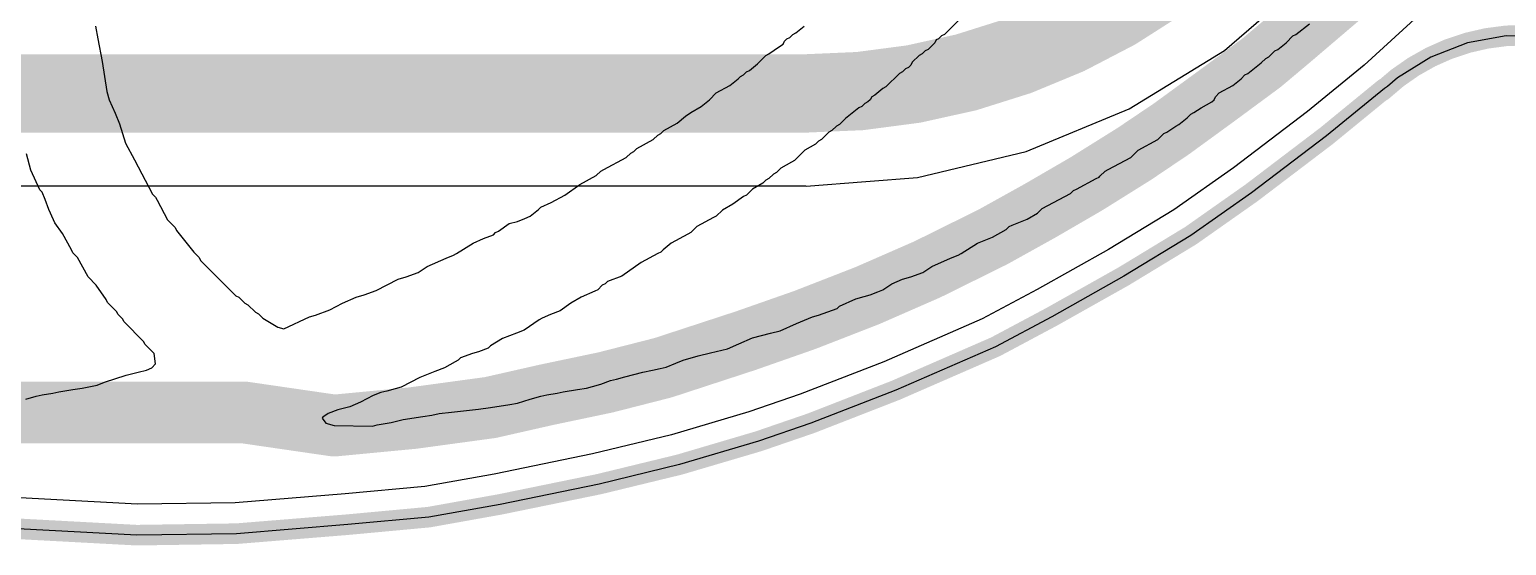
# Model space of a CAD drawing. Header units: inches. Extents: x -21.6 to 21.4, y -24.6 to 14.5.
# Drawn here: x -7.29 to -0.12, y -24.65 to -22.14 of the extents above; entities that cross this region are included whole.
import ezdxf

# ---------------------------------------------------------------- set-up
doc = ezdxf.new("R2010")
doc.units = ezdxf.units.IN
for name, color, linetype in [('Bottom Layer', 5, 'Continuous'), ('Mechanical 4', 56, 'Continuous'), ('Top Layer', 1, 'Continuous'), ('Top Overlay', 2, 'Continuous')]:
    doc.layers.add(name, color=color, linetype=linetype)

msp = doc.modelspace()

# ---------------------------------------------------------------- linework, layer by layer
at = {"layer": 'Bottom Layer'}
for p, q in [((-0.1192, -22.1703), (-0.3074, -22.2042)), ((0.072, -22.1729), (-0.1192, -22.1703)), ((-0.3074, -22.2042), (-0.4858, -22.2733)), ((-0.4858, -22.2733), (-0.6477, -22.3751)), ((-0.6477, -22.3751), (-0.696, -22.4162)), ((-0.7105, -22.426), (-0.9913, -22.6558)), ((-0.7099, -22.4256), (-0.7105, -22.426)), ((-0.7105, -22.426), (-0.7105, -22.426)), ((-0.696, -22.4162), (-0.7099, -22.4256)), ((-0.9913, -22.6558), (-1.356, -22.9329)), ((-1.356, -22.9329), (-1.6514, -23.1408)), ((-1.6514, -23.1408), (-1.976, -23.3378)), ((-1.976, -23.3378), (-2.3262, -23.5347)), ((-2.3262, -23.5347), (-2.5997, -23.6806)), ((-2.5997, -23.6806), (-3.0848, -23.8921)), ((-3.0848, -23.8921), (-3.4969, -24.0526)), ((-3.4969, -24.0526), (-3.7522, -24.1402)), ((-3.7522, -24.1402), (-4.1352, -24.2532)), ((-4.1352, -24.2532), (-4.5254, -24.348)), ((-4.5254, -24.348), (-5.0068, -24.4465)), ((-5.0068, -24.4465), (-5.3533, -24.5085)), ((-5.3533, -24.5085), (-5.7472, -24.545)), ((-6.7721, -24.5961), (-7.3502, -24.5651)), ((-6.287, -24.5888), (-6.7721, -24.5961)), ((-5.7472, -24.545), (-6.287, -24.5888))]:
    msp.add_line(p, q, dxfattribs=at)
at = {"layer": 'Mechanical 4'}
for points in [[(-0.7206, -22.4371, 0.1, 0.1, -0.402995), (0.666, -22.4557, 0.1, 0.1, 0)], [(-0.9913, -22.6558, 0.1, 0.1, 0), (-0.7105, -22.426, 0.1, 0.1, 0)], [(-1.356, -22.9329, 0.1, 0.1, 0), (-0.9913, -22.6558, 0.1, 0.1, 0)], [(-1.6514, -23.1408, 0.1, 0.1, 0), (-1.356, -22.9329, 0.1, 0.1, 0)], [(-1.976, -23.3378, 0.1, 0.1, 0), (-1.6514, -23.1408, 0.1, 0.1, 0)], [(-2.3262, -23.5347, 0.1, 0.1, 0), (-1.976, -23.3378, 0.1, 0.1, 0)], [(-2.5997, -23.6806, 0.1, 0.1, 0), (-2.3262, -23.5347, 0.1, 0.1, 0)], [(-3.0848, -23.8921, 0.1, 0.1, 0), (-2.5997, -23.6806, 0.1, 0.1, 0)], [(-3.4969, -24.0526, 0.1, 0.1, 0), (-3.0848, -23.8921, 0.1, 0.1, 0)], [(-3.7522, -24.1402, 0.1, 0.1, 0), (-3.4969, -24.0526, 0.1, 0.1, 0)], [(-4.1352, -24.2532, 0.1, 0.1, 0), (-3.7522, -24.1402, 0.1, 0.1, 0)], [(-4.5254, -24.348, 0.1, 0.1, 0), (-4.1352, -24.2532, 0.1, 0.1, 0)], [(-5.0068, -24.4465, 0.1, 0.1, 0), (-4.5254, -24.348, 0.1, 0.1, 0)], [(-5.3533, -24.5085, 0.1, 0.1, 0), (-5.0068, -24.4465, 0.1, 0.1, 0)], [(-5.7472, -24.545, 0.1, 0.1, 0), (-5.3533, -24.5085, 0.1, 0.1, 0)], [(-7.3502, -24.5651, 0.1, 0.1, 0), (-6.7721, -24.5961, 0.1, 0.1, 0)], [(-6.7721, -24.5961, 0.1, 0.1, 0), (-6.287, -24.5888, 0.1, 0.1, 0)], [(-6.287, -24.5888, 0.1, 0.1, 0), (-5.7472, -24.545, 0.1, 0.1, 0)]]:
    msp.add_lwpolyline(points, format="xyseb", dxfattribs=at)
for points in [[(-0.7456, -22.4371, 0.05, 0.05, 1), (-0.6956, -22.4371, 0.05, 0.05, 1)], [(-0.7355, -22.426, 0.05, 0.05, 1), (-0.6855, -22.426, 0.05, 0.05, 1)], [(-1.0163, -22.6558, 0.05, 0.05, 1), (-0.9663, -22.6558, 0.05, 0.05, 1)], [(-1.0163, -22.6558, 0.05, 0.05, 1), (-0.9663, -22.6558, 0.05, 0.05, 1)], [(-1.381, -22.9329, 0.05, 0.05, 1), (-1.331, -22.9329, 0.05, 0.05, 1)], [(-1.381, -22.9329, 0.05, 0.05, 1), (-1.331, -22.9329, 0.05, 0.05, 1)], [(-1.6764, -23.1408, 0.05, 0.05, 1), (-1.6264, -23.1408, 0.05, 0.05, 1)], [(-1.6764, -23.1408, 0.05, 0.05, 1), (-1.6264, -23.1408, 0.05, 0.05, 1)], [(-2.001, -23.3378, 0.05, 0.05, 1), (-1.951, -23.3378, 0.05, 0.05, 1)], [(-2.001, -23.3378, 0.05, 0.05, 1), (-1.951, -23.3378, 0.05, 0.05, 1)], [(-2.3512, -23.5347, 0.05, 0.05, 1), (-2.3012, -23.5347, 0.05, 0.05, 1)], [(-2.3512, -23.5347, 0.05, 0.05, 1), (-2.3012, -23.5347, 0.05, 0.05, 1)], [(-2.6247, -23.6806, 0.05, 0.05, 1), (-2.5747, -23.6806, 0.05, 0.05, 1)], [(-2.6247, -23.6806, 0.05, 0.05, 1), (-2.5747, -23.6806, 0.05, 0.05, 1)], [(-3.1098, -23.8921, 0.05, 0.05, 1), (-3.0598, -23.8921, 0.05, 0.05, 1)], [(-3.1098, -23.8921, 0.05, 0.05, 1), (-3.0598, -23.8921, 0.05, 0.05, 1)], [(-3.5219, -24.0526, 0.05, 0.05, 1), (-3.4719, -24.0526, 0.05, 0.05, 1)], [(-3.5219, -24.0526, 0.05, 0.05, 1), (-3.4719, -24.0526, 0.05, 0.05, 1)], [(-3.7772, -24.1402, 0.05, 0.05, 1), (-3.7272, -24.1402, 0.05, 0.05, 1)], [(-3.7772, -24.1402, 0.05, 0.05, 1), (-3.7272, -24.1402, 0.05, 0.05, 1)], [(-4.1602, -24.2532, 0.05, 0.05, 1), (-4.1102, -24.2532, 0.05, 0.05, 1)], [(-4.1602, -24.2532, 0.05, 0.05, 1), (-4.1102, -24.2532, 0.05, 0.05, 1)], [(-4.5504, -24.348, 0.05, 0.05, 1), (-4.5004, -24.348, 0.05, 0.05, 1)], [(-4.5504, -24.348, 0.05, 0.05, 1), (-4.5004, -24.348, 0.05, 0.05, 1)], [(-5.0318, -24.4465, 0.05, 0.05, 1), (-4.9818, -24.4465, 0.05, 0.05, 1)], [(-5.0318, -24.4465, 0.05, 0.05, 1), (-4.9818, -24.4465, 0.05, 0.05, 1)], [(-5.3783, -24.5085, 0.05, 0.05, 1), (-5.3283, -24.5085, 0.05, 0.05, 1)], [(-5.3783, -24.5085, 0.05, 0.05, 1), (-5.3283, -24.5085, 0.05, 0.05, 1)], [(-6.312, -24.5888, 0.05, 0.05, 1), (-6.262, -24.5888, 0.05, 0.05, 1)], [(-6.312, -24.5888, 0.05, 0.05, 1), (-6.262, -24.5888, 0.05, 0.05, 1)], [(-5.7722, -24.545, 0.05, 0.05, 1), (-5.7222, -24.545, 0.05, 0.05, 1)], [(-5.7722, -24.545, 0.05, 0.05, 1), (-5.7222, -24.545, 0.05, 0.05, 1)], [(-6.7971, -24.5961, 0.05, 0.05, 1), (-6.7471, -24.5961, 0.05, 0.05, 1)], [(-6.7971, -24.5961, 0.05, 0.05, 1), (-6.7471, -24.5961, 0.05, 0.05, 1)]]:
    msp.add_lwpolyline(points, format="xyseb", close=True, dxfattribs=at)
at = {"layer": 'Top Layer'}
for p, q in [((-1.4883, -22.2412), (-1.298, -22.0786)), ((-0.1192, -22.1703), (-0.3074, -22.2042)), ((0.072, -22.1729), (-0.1192, -22.1703)), ((-1.9507, -22.5245), (-1.4883, -22.2412)), ((-0.3074, -22.2042), (-0.4858, -22.2733)), ((-0.4858, -22.2733), (-0.6477, -22.3751)), ((-0.6477, -22.3751), (-0.696, -22.4162)), ((-0.7105, -22.426), (-0.9913, -22.6558)), ((-0.7099, -22.4256), (-0.7105, -22.426)), ((-0.7105, -22.426), (-0.7105, -22.426)), ((-0.696, -22.4162), (-0.7099, -22.4256)), ((-2.4517, -22.732), (-1.9507, -22.5245)), ((-0.9913, -22.6558), (-1.356, -22.9329)), ((-2.979, -22.8586), (-2.4517, -22.732)), ((-3.5196, -22.9012), (-3.2294, -22.8783)), ((-3.2294, -22.8783), (-2.979, -22.8586)), ((-7.7997, -22.8991), (-3.5227, -22.8991)), ((-3.5227, -22.8991), (-3.5208, -22.9011)), ((-3.5208, -22.9011), (-3.5208, -22.9011)), ((-3.5208, -22.9011), (-3.5196, -22.9012)), ((-1.356, -22.9329), (-1.6514, -23.1408)), ((-1.6514, -23.1408), (-1.976, -23.3378)), ((-1.976, -23.3378), (-2.3262, -23.5347)), ((-2.3262, -23.5347), (-2.5997, -23.6806)), ((-2.5997, -23.6806), (-3.0848, -23.8921)), ((-3.0848, -23.8921), (-3.4969, -24.0526)), ((-3.4969, -24.0526), (-3.7522, -24.1402)), ((-3.7522, -24.1402), (-4.1352, -24.2532)), ((-4.1352, -24.2532), (-4.5254, -24.348)), ((-4.5254, -24.348), (-5.0068, -24.4465)), ((-5.0068, -24.4465), (-5.3533, -24.5085)), ((-5.3533, -24.5085), (-5.7472, -24.545)), ((-6.7721, -24.5961), (-7.3502, -24.5651)), ((-6.287, -24.5888), (-6.7721, -24.5961)), ((-5.7472, -24.545), (-6.287, -24.5888))]:
    msp.add_line(p, q, dxfattribs=at)
for points in [[(-1.3948, -21.5698, 0.381, 0.381, -0.199028), (-3.5206, -22.45, 0.381, 0.381, 0)], [(-7.7997, -22.45, 0.381, 0.381, 0), (-3.5206, -22.45, 0.381, 0.381, 0)]]:
    msp.add_lwpolyline(points, format="xyseb", dxfattribs=at)
msp.add_lwpolyline([(-3.6159, -22.45, 0.1905, 0.1905, 1), (-3.4254, -22.45, 0.1905, 0.1905, 1)], format="xyseb", close=True, dxfattribs=at)
msp.add_lwpolyline([(-3.6159, -22.45, 0.1905, 0.1905, 1), (-3.4254, -22.45, 0.1905, 0.1905, 1)], format="xyseb", close=True, dxfattribs=at)
at = {"layer": 'Top Overlay'}
for p, q in [((-2.7675, -22.0832), (-2.8477, -22.1634)), ((-0.5265, -22.0555), (-0.8086, -22.3124)), ((-6.9727, -22.1233), (-6.9617, -22.1853)), ((-3.599, -22.178), (-3.5844, -22.1634)), ((-3.5844, -22.1634), (-3.5699, -22.1561)), ((-3.5699, -22.1561), (-3.5297, -22.1233)), ((-2.8623, -22.1707), (-2.8769, -22.1853)), ((-2.8477, -22.1634), (-2.8623, -22.1707)), ((-1.1883, -22.2035), (-1.1554, -22.1707)), ((-1.1554, -22.1707), (-1.1408, -22.1634)), ((-1.1408, -22.1634), (-1.0752, -22.1123)), ((-6.9617, -22.1853), (-6.9398, -22.2947)), ((-3.7012, -22.2582), (-3.6501, -22.2217)), ((-3.6501, -22.2217), (-3.6319, -22.2108)), ((-3.6319, -22.2108), (-3.6246, -22.1962)), ((-3.6246, -22.1962), (-3.6136, -22.1853)), ((-3.6136, -22.1853), (-3.599, -22.178)), ((-2.9425, -22.2436), (-2.9571, -22.2582)), ((-2.928, -22.2363), (-2.9425, -22.2436)), ((-2.8951, -22.2035), (-2.928, -22.2363)), ((-2.8878, -22.1889), (-2.8951, -22.2035)), ((-2.8769, -22.1853), (-2.8878, -22.1889)), ((-1.2721, -22.2728), (-1.243, -22.2436)), ((-1.243, -22.2436), (-1.2284, -22.2363)), ((-1.2284, -22.2363), (-1.1883, -22.2035)), ((-6.9398, -22.2947), (-6.918, -22.4406)), ((-3.796, -22.3385), (-3.7559, -22.3056)), ((-3.7559, -22.3056), (-3.7157, -22.2655)), ((-3.7157, -22.2655), (-3.7012, -22.2582)), ((-3.0118, -22.3129), (-3.0228, -22.3239)), ((-3.0045, -22.2983), (-3.0118, -22.3129)), ((-2.9717, -22.2655), (-3.0045, -22.2983)), ((-2.9571, -22.2582), (-2.9717, -22.2655)), ((-1.3743, -22.353), (-1.3086, -22.302)), ((-1.3086, -22.302), (-1.2867, -22.2801)), ((-1.2867, -22.2801), (-1.2721, -22.2728)), ((-0.8086, -22.3124), (-1.0842, -22.5379)), ((-3.8908, -22.4114), (-3.8507, -22.3786)), ((-3.8507, -22.3786), (-3.8397, -22.3676)), ((-3.8397, -22.3676), (-3.8252, -22.3603)), ((-3.8252, -22.3603), (-3.8106, -22.3457)), ((-3.8106, -22.3457), (-3.796, -22.3385)), ((-3.0665, -22.353), (-3.1322, -22.4187)), ((-3.052, -22.3457), (-3.0665, -22.353)), ((-3.0374, -22.3312), (-3.052, -22.3457)), ((-3.0228, -22.3239), (-3.0374, -22.3312)), ((-1.4472, -22.4114), (-1.4071, -22.3786)), ((-1.4071, -22.3786), (-1.3888, -22.3603)), ((-1.3888, -22.3603), (-1.3743, -22.353)), ((-6.918, -22.4406), (-6.907, -22.4807)), ((-3.9893, -22.4807), (-3.9565, -22.4479)), ((-3.9565, -22.4479), (-3.8908, -22.4114)), ((-3.1869, -22.4588), (-3.2015, -22.4661)), ((-3.1468, -22.426), (-3.1869, -22.4588)), ((-3.1322, -22.4187), (-3.1468, -22.426)), ((-1.5311, -22.4661), (-1.5129, -22.4479)), ((-1.5129, -22.4479), (-1.4472, -22.4114)), ((-6.907, -22.4807), (-6.8778, -22.5463)), ((-4.0805, -22.5427), (-4.0294, -22.5135)), ((-4.0294, -22.5135), (-3.9893, -22.4807)), ((-3.2635, -22.5208), (-3.3291, -22.5719)), ((-3.2489, -22.5135), (-3.2635, -22.5208)), ((-3.2343, -22.4989), (-3.2489, -22.5135)), ((-3.2197, -22.4916), (-3.2343, -22.4989)), ((-3.2088, -22.4807), (-3.2197, -22.4916)), ((-3.2015, -22.4661), (-3.2088, -22.4807)), ((-1.6369, -22.5427), (-1.6004, -22.5208)), ((-1.6004, -22.5208), (-1.5493, -22.4916)), ((-1.5493, -22.4916), (-1.5384, -22.4807)), ((-1.5384, -22.4807), (-1.5311, -22.4661)), ((-6.8778, -22.5463), (-6.856, -22.5974)), ((-6.856, -22.5974), (-6.8268, -22.6922)), ((-4.2118, -22.6302), (-4.1461, -22.5938)), ((-4.1461, -22.5938), (-4.106, -22.5609)), ((-4.106, -22.5609), (-4.0805, -22.5427)), ((-3.3583, -22.601), (-3.3729, -22.6083)), ((-3.3291, -22.5719), (-3.3583, -22.601)), ((-1.7244, -22.6083), (-1.7098, -22.601)), ((-1.7098, -22.601), (-1.6697, -22.5682)), ((-1.6697, -22.5682), (-1.6514, -22.55)), ((-1.6514, -22.55), (-1.6369, -22.5427)), ((-1.0842, -22.5379), (-1.4446, -22.8118)), ((-4.3431, -22.7178), (-4.2628, -22.674)), ((-4.2628, -22.674), (-4.2409, -22.6521)), ((-4.2409, -22.6521), (-4.2263, -22.6448)), ((-4.2263, -22.6448), (-4.2118, -22.6302)), ((-3.4459, -22.674), (-3.4604, -22.6813)), ((-3.4094, -22.6375), (-3.4459, -22.674)), ((-3.3948, -22.6302), (-3.4094, -22.6375)), ((-3.3729, -22.6083), (-3.3948, -22.6302)), ((-1.9068, -22.7251), (-1.8119, -22.674)), ((-1.8119, -22.674), (-1.7827, -22.6448)), ((-1.7827, -22.6448), (-1.7682, -22.6375)), ((-1.7682, -22.6375), (-1.7244, -22.6083)), ((-7.2863, -22.8235), (-7.3082, -22.7433)), ((-6.8268, -22.6922), (-6.783, -22.7725)), ((-4.3941, -22.7615), (-4.3722, -22.7396)), ((-4.3722, -22.7396), (-4.3576, -22.7323)), ((-4.3576, -22.7323), (-4.3431, -22.7178)), ((-3.5261, -22.7251), (-3.5772, -22.7761)), ((-3.475, -22.6959), (-3.5261, -22.7251)), ((-3.4604, -22.6813), (-3.475, -22.6959)), ((-1.9432, -22.7615), (-1.9068, -22.7251)), ((-6.783, -22.7725), (-6.6955, -22.9402)), ((-4.5035, -22.8199), (-4.3941, -22.7615)), ((-3.6428, -22.8126), (-3.6647, -22.8345)), ((-3.5917, -22.7834), (-3.6428, -22.8126)), ((-3.5772, -22.7761), (-3.5917, -22.7834)), ((-2.0526, -22.8199), (-1.9432, -22.7615)), ((-1.4446, -22.8118), (-1.7336, -23.0152)), ((-7.2426, -22.9184), (-7.2863, -22.8235)), ((-4.6202, -22.8928), (-4.54, -22.8491)), ((-4.54, -22.8491), (-4.5181, -22.8272)), ((-4.5181, -22.8272), (-4.5035, -22.8199)), ((-3.7303, -22.8855), (-3.7814, -22.9147)), ((-3.7157, -22.8709), (-3.7303, -22.8855)), ((-3.7012, -22.8636), (-3.7157, -22.8709)), ((-3.6793, -22.8418), (-3.7012, -22.8636)), ((-3.6647, -22.8345), (-3.6793, -22.8418)), ((-2.2058, -22.9147), (-2.111, -22.8636)), ((-2.111, -22.8636), (-2.0964, -22.8564)), ((-2.0964, -22.8564), (-2.0928, -22.8527)), ((-2.0928, -22.8527), (-2.0672, -22.8272)), ((-2.0672, -22.8272), (-2.0526, -22.8199)), ((-7.2316, -22.9293), (-7.2426, -22.9184)), ((-7.217, -22.9658), (-7.2316, -22.9293)), ((-6.6955, -22.9402), (-6.6809, -22.9548)), ((-6.6809, -22.9548), (-6.6736, -22.9694)), ((-4.7588, -22.9804), (-4.6932, -22.9439)), ((-4.6932, -22.9439), (-4.6202, -22.8928)), ((-3.8252, -22.9512), (-3.8762, -22.9877)), ((-3.8106, -22.9439), (-3.8252, -22.9512)), ((-3.7814, -22.9147), (-3.8106, -22.9439)), ((-2.3736, -23.0095), (-2.235, -22.9366)), ((-2.235, -22.9366), (-2.2204, -22.922)), ((-2.2204, -22.922), (-2.2058, -22.9147)), ((-7.1988, -23.0132), (-7.217, -22.9658)), ((-7.1769, -23.0642), (-7.1988, -23.0132)), ((-6.6736, -22.9694), (-6.6225, -23.0642)), ((-4.861, -23.046), (-4.8208, -23.0132)), ((-4.8208, -23.0132), (-4.8099, -23.0022)), ((-4.8099, -23.0022), (-4.7588, -22.9804)), ((-3.9273, -23.0168), (-3.9565, -23.046)), ((-3.8762, -22.9877), (-3.9273, -23.0168)), ((-2.4465, -23.0606), (-2.3955, -23.0314)), ((-2.3955, -23.0314), (-2.3736, -23.0095)), ((-1.7336, -23.0152), (-2.0518, -23.2083)), ((-7.1696, -23.0788), (-7.1769, -23.0642)), ((-7.1331, -23.1299), (-7.1696, -23.0788)), ((-6.6225, -23.0642), (-6.5861, -23.1007)), ((-6.5861, -23.1007), (-6.5788, -23.1153)), ((-5.0141, -23.119), (-4.9631, -23.0825)), ((-4.9631, -23.0825), (-4.923, -23.0715)), ((-4.923, -23.0715), (-4.8865, -23.0569)), ((-4.8865, -23.0569), (-4.861, -23.046)), ((-4.0513, -23.0971), (-4.0805, -23.1262)), ((-3.971, -23.0533), (-4.0513, -23.0971)), ((-3.9565, -23.046), (-3.971, -23.0533)), ((-2.5487, -23.1117), (-2.5341, -23.0971)), ((-2.5341, -23.0971), (-2.5195, -23.0898)), ((-2.5195, -23.0898), (-2.4465, -23.0606)), ((-7.0894, -23.2101), (-7.1331, -23.1299)), ((-6.5788, -23.1153), (-6.5277, -23.181)), ((-5.1381, -23.1773), (-5.0871, -23.1554)), ((-5.0871, -23.1554), (-5.0397, -23.1372)), ((-5.0397, -23.1372), (-5.0287, -23.1262)), ((-5.0287, -23.1262), (-5.0141, -23.119)), ((-4.095, -23.1335), (-4.1753, -23.1773)), ((-4.0805, -23.1262), (-4.095, -23.1335)), ((-2.6872, -23.1773), (-2.6143, -23.1481)), ((-2.6143, -23.1481), (-2.5487, -23.1117)), ((-7.0821, -23.2247), (-7.0894, -23.2101)), ((-7.0602, -23.2466), (-7.0821, -23.2247)), ((-7.0091, -23.3414), (-7.0602, -23.2466)), ((-6.5277, -23.181), (-6.4949, -23.2211)), ((-6.4949, -23.2211), (-6.4694, -23.2466)), ((-6.4694, -23.2466), (-6.4621, -23.2612)), ((-5.2694, -23.2502), (-5.233, -23.2357)), ((-5.233, -23.2357), (-5.2184, -23.2284)), ((-5.2184, -23.2284), (-5.1381, -23.1773)), ((-4.2409, -23.2284), (-4.3212, -23.2721)), ((-4.2263, -23.2211), (-4.2409, -23.2284)), ((-4.2154, -23.2101), (-4.2263, -23.2211)), ((-4.1753, -23.1773), (-4.2154, -23.2101)), ((-2.8185, -23.2502), (-2.7821, -23.2357)), ((-2.7821, -23.2357), (-2.7675, -23.2284)), ((-2.7675, -23.2284), (-2.6872, -23.1773)), ((-2.0518, -23.2083), (-2.3983, -23.4032)), ((-6.4621, -23.2612), (-6.2906, -23.4326)), ((-5.4627, -23.3414), (-5.4044, -23.3195)), ((-5.4044, -23.3195), (-5.3606, -23.2904)), ((-5.3606, -23.2904), (-5.2694, -23.2502)), ((-4.3212, -23.2721), (-4.416, -23.3378)), ((-3.0118, -23.3414), (-2.9535, -23.3195)), ((-2.9535, -23.3195), (-2.9097, -23.2904)), ((-2.9097, -23.2904), (-2.8185, -23.2502)), ((-6.969, -23.3815), (-7.0091, -23.3414)), ((-6.9216, -23.4508), (-6.969, -23.3815)), ((-5.6086, -23.4071), (-5.5029, -23.3524)), ((-5.5029, -23.3524), (-5.4627, -23.3414)), ((-4.5108, -23.3815), (-4.5327, -23.4034)), ((-4.4962, -23.3743), (-4.5108, -23.3815)), ((-4.4853, -23.3633), (-4.4962, -23.3743)), ((-4.416, -23.3378), (-4.4853, -23.3633)), ((-3.1468, -23.4034), (-3.103, -23.3743)), ((-3.103, -23.3743), (-3.052, -23.3524)), ((-3.052, -23.3524), (-3.0118, -23.3414)), ((-6.9143, -23.4654), (-6.9216, -23.4508)), ((-6.2906, -23.4326), (-6.2761, -23.4399)), ((-6.2761, -23.4399), (-6.2469, -23.4691)), ((-5.7728, -23.4691), (-5.7071, -23.4399)), ((-5.7071, -23.4399), (-5.667, -23.429)), ((-5.667, -23.429), (-5.6086, -23.4071)), ((-4.6129, -23.4399), (-4.664, -23.4691)), ((-4.5473, -23.4107), (-4.6129, -23.4399)), ((-4.5327, -23.4034), (-4.5473, -23.4107)), ((-3.3583, -23.4837), (-3.2781, -23.4472)), ((-3.2781, -23.4472), (-3.238, -23.4363)), ((-3.238, -23.4363), (-3.2088, -23.429)), ((-3.2088, -23.429), (-3.1723, -23.4144)), ((-3.1723, -23.4144), (-3.1468, -23.4034)), ((-2.3983, -23.4032), (-2.6651, -23.5455)), ((-6.8705, -23.5092), (-6.9143, -23.4654)), ((-6.8633, -23.5238), (-6.8705, -23.5092)), ((-6.8414, -23.5457), (-6.8633, -23.5238)), ((-6.2469, -23.4691), (-6.2323, -23.4764)), ((-6.2323, -23.4764), (-6.1958, -23.5128)), ((-6.1958, -23.5128), (-6.1812, -23.5201)), ((-6.1812, -23.5201), (-6.1594, -23.542)), ((-6.0572, -23.5931), (-5.9332, -23.5347)), ((-5.9332, -23.5347), (-5.904, -23.5274)), ((-5.904, -23.5274), (-5.8348, -23.5019)), ((-5.8348, -23.5019), (-5.7728, -23.4691)), ((-4.7625, -23.5238), (-4.8026, -23.542)), ((-4.7151, -23.5056), (-4.7625, -23.5238)), ((-4.664, -23.4691), (-4.7151, -23.5056)), ((-3.5662, -23.5676), (-3.4896, -23.5347)), ((-3.4896, -23.5347), (-3.4604, -23.5274)), ((-3.4604, -23.5274), (-3.3693, -23.4946)), ((-3.3693, -23.4946), (-3.3583, -23.4837)), ((-6.8341, -23.5603), (-6.8414, -23.5457)), ((-6.7392, -23.6551), (-6.8341, -23.5603)), ((-6.1594, -23.542), (-6.0864, -23.5858)), ((-6.0864, -23.5858), (-6.0572, -23.5931)), ((-4.8901, -23.6004), (-4.9266, -23.615)), ((-4.8172, -23.5493), (-4.8901, -23.6004)), ((-4.8026, -23.542), (-4.8172, -23.5493)), ((-3.6939, -23.615), (-3.6464, -23.604)), ((-3.6464, -23.604), (-3.5662, -23.5676)), ((-2.6651, -23.5455), (-3.142, -23.7534)), ((-6.732, -23.6697), (-6.7392, -23.6551)), ((-6.6882, -23.7134), (-6.732, -23.6697)), ((-5.0543, -23.677), (-5.0652, -23.6879)), ((-4.9959, -23.6405), (-5.0543, -23.677)), ((-4.9266, -23.615), (-4.9959, -23.6405)), ((-3.9017, -23.6916), (-3.847, -23.666)), ((-3.847, -23.666), (-3.7814, -23.6368)), ((-3.7814, -23.6368), (-3.6939, -23.615)), ((-6.6809, -23.7645), (-6.6882, -23.7134)), ((-5.2111, -23.7463), (-5.2257, -23.7536)), ((-5.2001, -23.7353), (-5.2111, -23.7463)), ((-5.1418, -23.7134), (-5.2001, -23.7353)), ((-5.1126, -23.7061), (-5.1418, -23.7134)), ((-5.0652, -23.6879), (-5.1126, -23.7061)), ((-4.1534, -23.7609), (-4.1169, -23.7463)), ((-4.1169, -23.7463), (-4.044, -23.7244)), ((-4.044, -23.7244), (-3.9856, -23.7098)), ((-3.9856, -23.7098), (-3.9017, -23.6916)), ((-6.9289, -23.852), (-6.8231, -23.8192)), ((-6.8231, -23.8192), (-6.7648, -23.8046)), ((-6.7648, -23.8046), (-6.7247, -23.7937)), ((-6.7247, -23.7937), (-6.6991, -23.7827)), ((-6.6991, -23.7827), (-6.6809, -23.7645)), ((-5.3241, -23.801), (-5.3971, -23.8302)), ((-5.2767, -23.7827), (-5.3241, -23.801)), ((-5.2257, -23.7536), (-5.2767, -23.7827)), ((-4.4014, -23.8265), (-4.3139, -23.8046)), ((-4.3139, -23.8046), (-4.2665, -23.7937)), ((-4.2665, -23.7937), (-4.23, -23.7864)), ((-4.23, -23.7864), (-4.2008, -23.7791)), ((-4.2008, -23.7791), (-4.1534, -23.7609)), ((-3.142, -23.7534), (-3.5485, -23.9117)), ((-7.1514, -23.8994), (-7.0821, -23.8885)), ((-7.0821, -23.8885), (-7.0383, -23.8812)), ((-7.0383, -23.8812), (-6.9654, -23.8666)), ((-6.9654, -23.8666), (-6.9289, -23.852)), ((-5.5174, -23.8849), (-5.5576, -23.8958)), ((-5.4883, -23.8776), (-5.5174, -23.8849)), ((-5.3971, -23.8302), (-5.4883, -23.8776)), ((-4.7005, -23.8994), (-4.6312, -23.8885)), ((-4.6312, -23.8885), (-4.5874, -23.8812)), ((-4.5874, -23.8812), (-4.5582, -23.8739)), ((-4.5582, -23.8739), (-4.5181, -23.863)), ((-4.5181, -23.863), (-4.4707, -23.8447)), ((-4.4707, -23.8447), (-4.4415, -23.8374)), ((-4.4415, -23.8374), (-4.4014, -23.8265)), ((-7.3119, -23.9359), (-7.2608, -23.9213)), ((-7.2608, -23.9213), (-7.2316, -23.914)), ((-7.2316, -23.914), (-7.1806, -23.9067)), ((-7.1806, -23.9067), (-7.1514, -23.8994)), ((-5.6852, -23.9505), (-5.7363, -23.9724)), ((-5.6232, -23.9177), (-5.6852, -23.9505)), ((-5.5867, -23.9031), (-5.6232, -23.9177)), ((-5.5576, -23.8958), (-5.5867, -23.9031)), ((-5.0543, -23.976), (-4.9594, -23.9614)), ((-4.9594, -23.9614), (-4.923, -23.9542)), ((-4.923, -23.9542), (-4.861, -23.9359)), ((-4.861, -23.9359), (-4.8099, -23.9213)), ((-4.8099, -23.9213), (-4.7807, -23.914)), ((-4.7807, -23.914), (-4.7297, -23.9067)), ((-4.7297, -23.9067), (-4.7005, -23.8994)), ((-3.5485, -23.9117), (-3.7978, -23.9972)), ((-5.8676, -24.0234), (-5.8712, -24.0271)), ((-5.8712, -24.0271), (-5.853, -24.0526)), ((-5.842, -24.0052), (-5.8676, -24.0234)), ((-5.7946, -23.987), (-5.842, -24.0052)), ((-5.7363, -23.9724), (-5.7946, -23.987)), ((-5.5357, -24.049), (-5.4773, -24.0344)), ((-5.4773, -24.0344), (-5.3825, -24.0198)), ((-5.3825, -24.0198), (-5.3387, -24.0125)), ((-5.3387, -24.0125), (-5.3023, -24.0052)), ((-5.3023, -24.0052), (-5.2439, -23.9979)), ((-5.2439, -23.9979), (-5.1126, -23.9833)), ((-5.1126, -23.9833), (-5.0543, -23.976)), ((-3.7978, -23.9972), (-4.1741, -24.1083)), ((-5.853, -24.0526), (-5.8129, -24.0636)), ((-5.8129, -24.0636), (-5.6269, -24.0672)), ((-5.6269, -24.0672), (-5.605, -24.0599)), ((-5.605, -24.0599), (-5.5357, -24.049)), ((-4.1741, -24.1083), (-4.5582, -24.2016)), ((-4.5582, -24.2016), (-5.0351, -24.2992)), ((-5.0351, -24.2992), (-5.3735, -24.3597)), ((-5.7601, -24.3955), (-6.2942, -24.4388)), ((-5.3735, -24.3597), (-5.7601, -24.3955)), ((-6.7692, -24.446), (-7.3398, -24.4154)), ((-6.2942, -24.4388), (-6.7692, -24.446))]:
    msp.add_line(p, q, dxfattribs=at)
for points in [[(-1.1718, -22.1871, 0.3, 0.3, 0), (-0.9257, -21.9774, 0.3, 0.3, 0)], [(-1.3086, -22.302, 0.3, 0.3, 0), (-1.1718, -22.1871, 0.3, 0.3, 0)], [(-1.5311, -22.4661, 0.3, 0.3, 0), (-1.3086, -22.302, 0.3, 0.3, 0)], [(-1.7463, -22.6229, 0.3, 0.3, 0), (-1.5311, -22.4661, 0.3, 0.3, 0)], [(-1.925, -22.7433, 0.3, 0.3, 0), (-1.7463, -22.6229, 0.3, 0.3, 0)], [(-2.1584, -22.8892, 0.3, 0.3, 0), (-1.925, -22.7433, 0.3, 0.3, 0)], [(-2.3845, -23.0205, 0.3, 0.3, 0), (-2.1584, -22.8892, 0.3, 0.3, 0)], [(-2.6143, -23.1481, 0.3, 0.3, 0), (-2.3845, -23.0205, 0.3, 0.3, 0)], [(-2.9316, -23.305, 0.3, 0.3, 0), (-2.6143, -23.1481, 0.3, 0.3, 0)], [(-3.2234, -23.4326, 0.3, 0.3, 0), (-2.9316, -23.305, 0.3, 0.3, 0)], [(-3.5279, -23.5511, 0.3, 0.3, 0), (-3.2234, -23.4326, 0.3, 0.3, 0)], [(-3.8142, -23.6514, 0.3, 0.3, 0), (-3.5279, -23.5511, 0.3, 0.3, 0)], [(-4.2154, -23.7827, 0.3, 0.3, 0), (-3.8142, -23.6514, 0.3, 0.3, 0)], [(-4.4944, -23.8539, 0.3, 0.3, 0), (-4.2154, -23.7827, 0.3, 0.3, 0)], [(-4.7807, -23.914, 0.3, 0.3, 0), (-4.4944, -23.8539, 0.3, 0.3, 0)], [(-5.0543, -23.976, 0.3, 0.3, 0), (-4.7807, -23.914, 0.3, 0.3, 0)], [(-7.6893, -23.9997, 0.3, 0.3, 0), (-6.25, -24, 0.3, 0.3, 0)], [(-6.25, -24, 0.3, 0.3, 0), (-5.8129, -24.0636, 0.3, 0.3, 0)], [(-5.8129, -24.0636, 0.3, 0.3, 0), (-5.4299, -24.0271, 0.3, 0.3, 0)], [(-5.4299, -24.0271, 0.3, 0.3, 0), (-5.0543, -23.976, 0.3, 0.3, 0)]]:
    msp.add_lwpolyline(points, format="xyseb", dxfattribs=at)
for points in [[(-1.2468, -22.1871, 0.15, 0.15, 1), (-1.0968, -22.1871, 0.15, 0.15, 1)], [(-1.2468, -22.1871, 0.15, 0.15, 1), (-1.0968, -22.1871, 0.15, 0.15, 1)], [(-1.3836, -22.302, 0.15, 0.15, 1), (-1.2336, -22.302, 0.15, 0.15, 1)], [(-1.3836, -22.302, 0.15, 0.15, 1), (-1.2336, -22.302, 0.15, 0.15, 1)], [(-1.6061, -22.4661, 0.15, 0.15, 1), (-1.4561, -22.4661, 0.15, 0.15, 1)], [(-1.6061, -22.4661, 0.15, 0.15, 1), (-1.4561, -22.4661, 0.15, 0.15, 1)], [(-1.8213, -22.6229, 0.15, 0.15, 1), (-1.6713, -22.6229, 0.15, 0.15, 1)], [(-1.8213, -22.6229, 0.15, 0.15, 1), (-1.6713, -22.6229, 0.15, 0.15, 1)], [(-2, -22.7433, 0.15, 0.15, 1), (-1.85, -22.7433, 0.15, 0.15, 1)], [(-2, -22.7433, 0.15, 0.15, 1), (-1.85, -22.7433, 0.15, 0.15, 1)], [(-2.2334, -22.8892, 0.15, 0.15, 1), (-2.0834, -22.8892, 0.15, 0.15, 1)], [(-2.2334, -22.8892, 0.15, 0.15, 1), (-2.0834, -22.8892, 0.15, 0.15, 1)], [(-2.4595, -23.0205, 0.15, 0.15, 1), (-2.3095, -23.0205, 0.15, 0.15, 1)], [(-2.4595, -23.0205, 0.15, 0.15, 1), (-2.3095, -23.0205, 0.15, 0.15, 1)], [(-2.6893, -23.1481, 0.15, 0.15, 1), (-2.5393, -23.1481, 0.15, 0.15, 1)], [(-2.6893, -23.1481, 0.15, 0.15, 1), (-2.5393, -23.1481, 0.15, 0.15, 1)], [(-3.0066, -23.305, 0.15, 0.15, 1), (-2.8566, -23.305, 0.15, 0.15, 1)], [(-3.0066, -23.305, 0.15, 0.15, 1), (-2.8566, -23.305, 0.15, 0.15, 1)], [(-3.2984, -23.4326, 0.15, 0.15, 1), (-3.1484, -23.4326, 0.15, 0.15, 1)], [(-3.2984, -23.4326, 0.15, 0.15, 1), (-3.1484, -23.4326, 0.15, 0.15, 1)], [(-3.6029, -23.5511, 0.15, 0.15, 1), (-3.4529, -23.5511, 0.15, 0.15, 1)], [(-3.6029, -23.5511, 0.15, 0.15, 1), (-3.4529, -23.5511, 0.15, 0.15, 1)], [(-3.8892, -23.6514, 0.15, 0.15, 1), (-3.7392, -23.6514, 0.15, 0.15, 1)], [(-3.8892, -23.6514, 0.15, 0.15, 1), (-3.7392, -23.6514, 0.15, 0.15, 1)], [(-4.2904, -23.7827, 0.15, 0.15, 1), (-4.1404, -23.7827, 0.15, 0.15, 1)], [(-4.2904, -23.7827, 0.15, 0.15, 1), (-4.1404, -23.7827, 0.15, 0.15, 1)], [(-4.5694, -23.8539, 0.15, 0.15, 1), (-4.4194, -23.8539, 0.15, 0.15, 1)], [(-4.5694, -23.8539, 0.15, 0.15, 1), (-4.4194, -23.8539, 0.15, 0.15, 1)], [(-4.8557, -23.914, 0.15, 0.15, 1), (-4.7057, -23.914, 0.15, 0.15, 1)], [(-4.8557, -23.914, 0.15, 0.15, 1), (-4.7057, -23.914, 0.15, 0.15, 1)], [(-6.325, -24, 0.15, 0.15, 1), (-6.175, -24, 0.15, 0.15, 1)], [(-6.325, -24, 0.15, 0.15, 1), (-6.175, -24, 0.15, 0.15, 1)], [(-5.5049, -24.0271, 0.15, 0.15, 1), (-5.3549, -24.0271, 0.15, 0.15, 1)], [(-5.5049, -24.0271, 0.15, 0.15, 1), (-5.3549, -24.0271, 0.15, 0.15, 1)], [(-5.1293, -23.976, 0.15, 0.15, 1), (-4.9793, -23.976, 0.15, 0.15, 1)], [(-5.1293, -23.976, 0.15, 0.15, 1), (-4.9793, -23.976, 0.15, 0.15, 1)], [(-5.8879, -24.0636, 0.15, 0.15, 1), (-5.7379, -24.0636, 0.15, 0.15, 1)], [(-5.8879, -24.0636, 0.15, 0.15, 1), (-5.7379, -24.0636, 0.15, 0.15, 1)]]:
    msp.add_lwpolyline(points, format="xyseb", close=True, dxfattribs=at)

doc.saveas('drawing.dxf')
